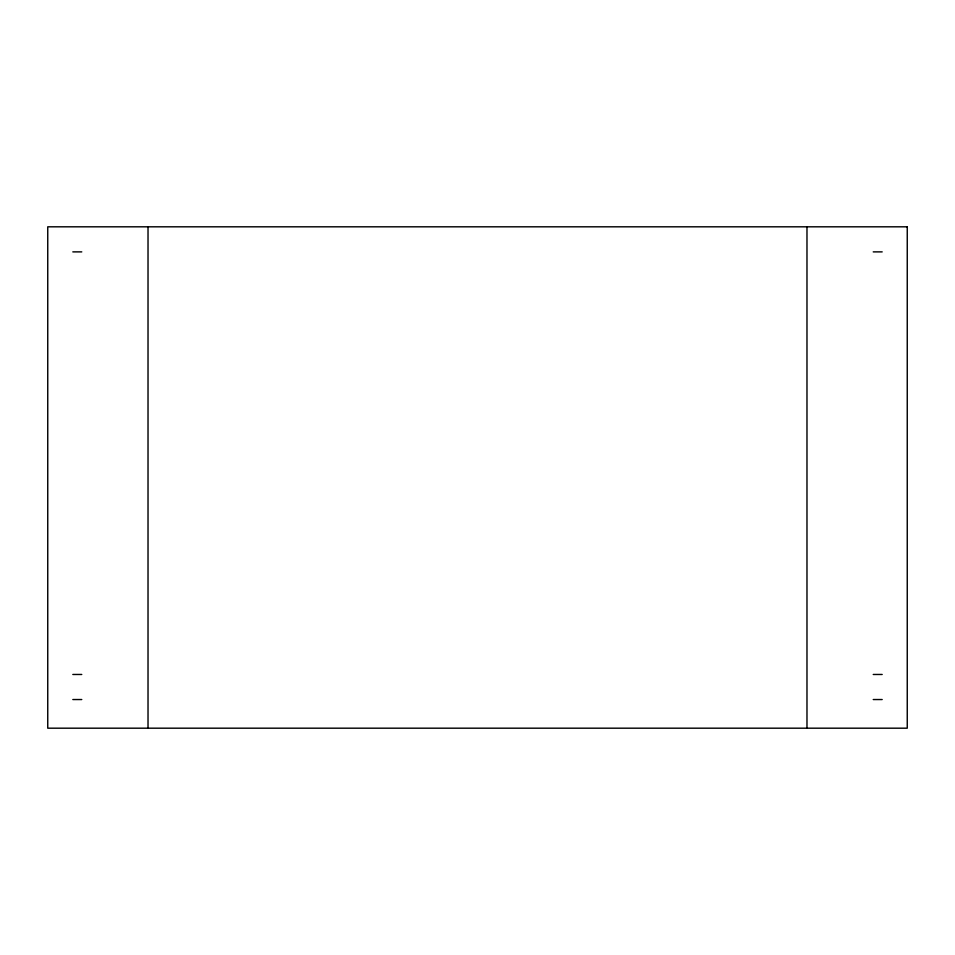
<?xml version="1.0" encoding="UTF-8"?>
<svg xmlns="http://www.w3.org/2000/svg" width="955" height="955" viewBox="0 0 955 955"><rect width="100%" height="100%" fill="white"/><g stroke="black" fill="none" stroke-linecap="round" stroke-linejoin="round"><path stroke-width="1.43" d="M72.819 251.881L81.76 251.881M873.24 251.881L882.181 251.881M72.819 674.469L81.76 674.469M873.24 674.469L882.181 674.469M72.819 699.538L81.76 699.538M873.24 699.538L882.181 699.538M806.975 226.813L806.975 728.188M148.025 226.813L148.025 728.188M907.25 226.813L47.75 226.813L47.75 728.188L907.25 728.188L907.25 226.813"/></g></svg>
